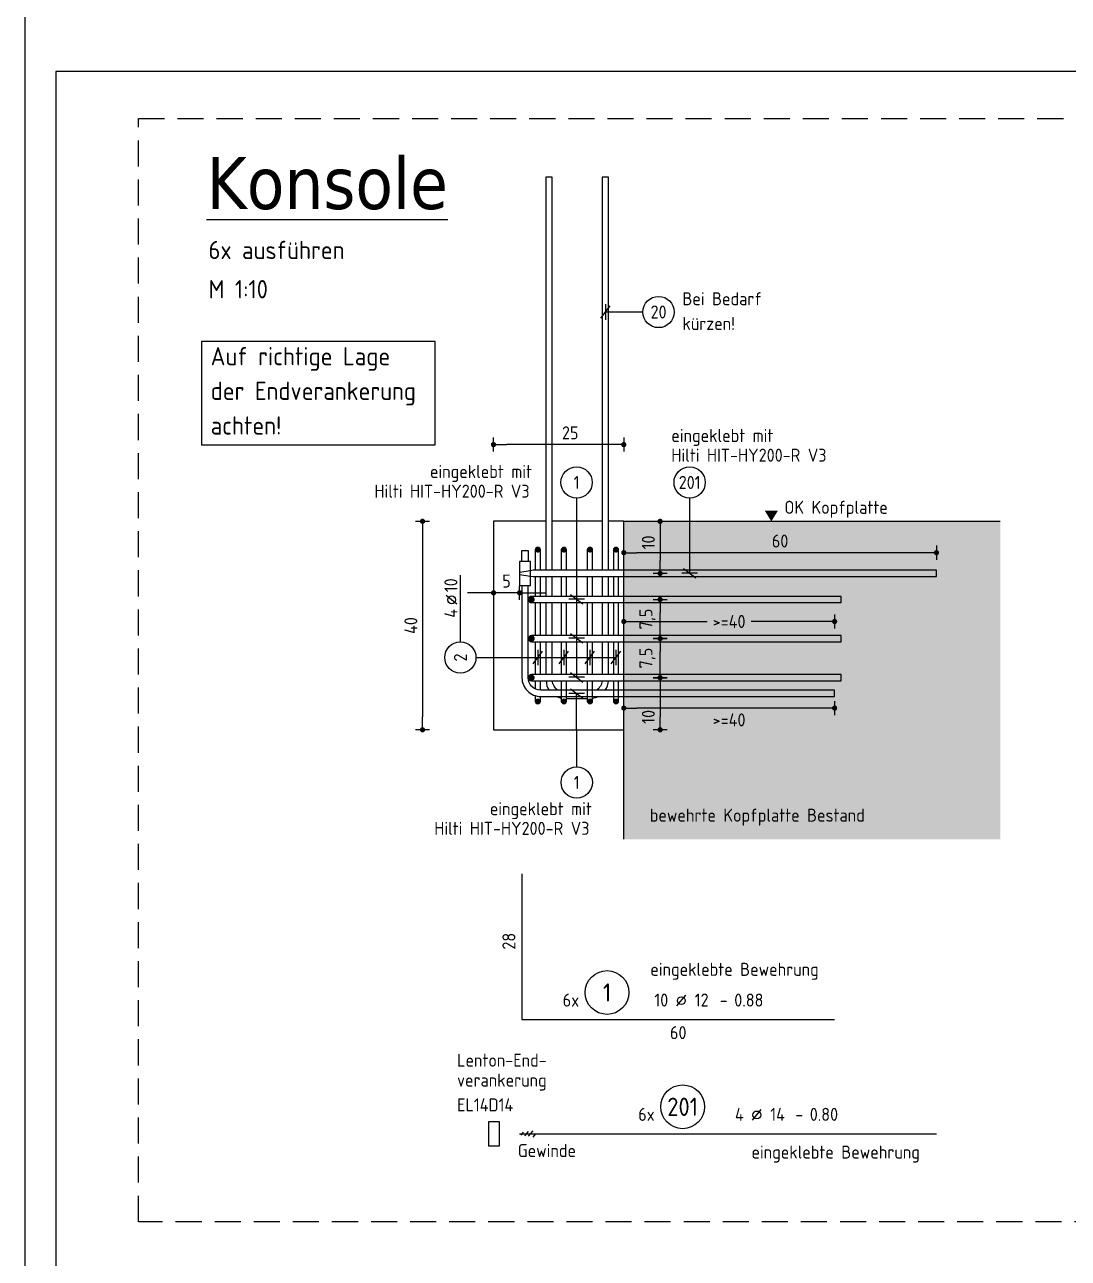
# Model space of a CAD drawing. Extents: x -17 to 300, y 24 to 138.
# Drawn here: x 231.35 to 241.37, y 45.98 to 57.82 of the extents above; entities that cross this region are included whole.
import ezdxf
from ezdxf.enums import TextEntityAlignment as Align

# ---------------------------------------------------------------- set-up
doc = ezdxf.new("R2010")
doc.units = 0
doc.header["$LTSCALE"] = 0.5
doc.header["$MEASUREMENT"] = 0
doc.header["$PDMODE"] = 2
for name, pattern in [('AUSGEZOGEN', [1000.01, 1000, 0.01]), ('HIDDEN', [0.375, 0.25, -0.125]), ('STRICHLINIE', [0.75, 0.5, -0.25])]:
    doc.linetypes.add(name, pattern=pattern)
doc.layers.get('Defpoints').update_dxf_attribs({"linetype": 'CONTINUOUS'})
doc.layers.add('ANSICHTSFENSTER', color=7, linetype='CONTINUOUS', plot=False)
for name, color, linetype in [('BET-SCHN', 6, 'CONTINUOUS'), ('BETON', 7, 'CONTINUOUS'), ('DETAIL', 7, 'CONTINUOUS'), ('koten', 7, 'CONTINUOUS'), ('MASSE', 7, 'CONTINUOUS'), ('OBJEKT', 7, 'CONTINUOUS'), ('RND', 7, 'CONTINUOUS'), ('TEXT', 7, 'CONTINUOUS')]:
    doc.layers.add(name, color=color, linetype=linetype)
doc.styles.add('HELV', font='tahoma.ttf')
doc.styles.add('TXT', font='isocp.shx')
doc.dimstyles.new('DOT_I', dxfattribs={"dimscale": 0.5, "dimtxt": 0.25, "dimasz": 0.25, "dimexe": 0.1, "dimexo": 0.3, "dimgap": 0.1, "dimtad": 1, "dimdec": 3, "dimzin": 3, "dimtxsty": 'TXT', "dimblk": 'DOT', "dimblk1": 'DOT', "dimblk2": 'DOT', "dimsah": 1, "dimcen": 0.1, "dimse1": 1, "dimse2": 1, "dimazin": 0, "dimtfac": 1, "dimtdec": 4, "dimtix": 1, "dimtmove": 2, "dimatfit": 3, "dimldrblk": 'DOT', "dimfxl": 0, "dimtvp": 1, "dimtolj": 1, "dimtzin": 0, "dimarcsym": 0})

# ---------------------------------------------------------------- blocks, each defined once
blk = doc.blocks.new('okrd_o')
at = {"layer": 'koten', "color": 7, "linetype": 'Continuous'}
blk.add_solid([(-0.125, 0.202), (0.125, 0.202), (0, 0)], dxfattribs=at)
at = {"layer": 'koten', "style": 'TXT'}
blk.add_attdef('OKRD', (0.25, 0.1), '', height=0.25, dxfattribs=at)
blk = doc.blocks.new('DOT')
at = {"layer": 'MASSE', "color": 7, "linetype": 'Continuous'}
for p, q in [((0, 0), (-1, 0)), ((0, 0.54), (0, -0.54))]:
    blk.add_line(p, q, dxfattribs=at)
at = {"layer": 'MASSE', "color": 7, "linetype": 'Continuous', "const_width": 0.2}
blk.add_lwpolyline([(-0.1, 0, 1), (0.1, 0, 1)], format="xyb", close=True, dxfattribs=at)
blk = doc.blocks.new('*D359')
at = {"layer": 'Defpoints', "color": 0, "linetype": 'AUSGEZOGEN', "transparency": 16777216}
for p in [(235.852, 53.787), (235.852, 53.787), (237.102, 53.787)]:
    blk.add_point(p, dxfattribs=at)
at = {"layer": 'MASSE', "color": 0, "linetype": 'AUSGEZOGEN', "lineweight": -2, "transparency": 16777216}
blk.add_line((236.977, 53.787), (235.977, 53.787), dxfattribs=at)
at = {"layer": 'MASSE', "color": 0, "linetype": 'AUSGEZOGEN', "lineweight": -2, "transparency": 16777216, "xscale": 0.125, "yscale": 0.125, "zscale": 0.125, "rotation": 180}
blk.add_blockref('DOT', (235.852, 53.787), dxfattribs=at)
at = {"layer": 'MASSE', "color": 0, "linetype": 'AUSGEZOGEN', "lineweight": -2, "transparency": 16777216, "xscale": 0.125, "yscale": 0.125, "zscale": 0.125}
blk.add_blockref('DOT', (237.102, 53.787), dxfattribs=at)
at = {"layer": 'MASSE', "color": 0, "linetype": 'AUSGEZOGEN', "transparency": 16777216, "insert": (236.588, 53.9), "char_height": 0.125, "attachment_point": 5, "style": 'TXT'}
blk.add_mtext('\\A1;25', dxfattribs=at)
blk = doc.blocks.new('*D361')
at = {"layer": 'Defpoints', "color": 0, "linetype": 'AUSGEZOGEN', "transparency": 16777216}
for p in [(235.171, 53.051), (235.171, 51.051), (235.171, 51.051)]:
    blk.add_point(p, dxfattribs=at)
at = {"layer": 'MASSE', "color": 0, "linetype": 'AUSGEZOGEN', "lineweight": -2, "transparency": 16777216}
blk.add_line((235.171, 52.926), (235.171, 51.176), dxfattribs=at)
at = {"layer": 'MASSE', "color": 0, "linetype": 'AUSGEZOGEN', "lineweight": -2, "transparency": 16777216, "xscale": 0.125, "yscale": 0.125, "zscale": 0.125}
for p, rotation in [((235.171, 53.051), 90), ((235.171, 51.051), 270)]:
    blk.add_blockref('DOT', p, dxfattribs=dict(at, rotation=rotation))
at = {"layer": 'MASSE', "color": 0, "linetype": 'AUSGEZOGEN', "transparency": 16777216, "insert": (235.059, 52.051), "char_height": 0.125, "attachment_point": 5, "rotation": 90, "style": 'TXT'}
blk.add_mtext('\\A1;40', dxfattribs=at)
blk = doc.blocks.new('RND_AUSZ')
at = {"layer": 'RND', "color": 7, "linetype": 'Continuous'}
blk.add_line((1.341, 0.262), (1.509, 0.466), dxfattribs=at)
at = {"layer": 'RND', "color": 1, "linetype": 'Continuous'}
blk.add_circle((0, 0.52), 0.42, dxfattribs=at)
at = {"layer": 'RND', "color": 7, "linetype": 'Continuous'}
blk.add_circle((1.425, 0.364), 0.075, dxfattribs=at)
at = {"layer": 'RND', "color": 7, "linetype": 'Continuous', "style": 'TXT'}
blk.add_text('-', height=0.25, dxfattribs=at).set_placement((2.163, 0.25))
for tag, p in [('WIEOFT', (-0.536, 0.25)), ('STK', (1.174, 0.25))]:
    blk.add_attdef(tag, text='', height=0.25, dxfattribs=at).set_placement(p, align=Align.RIGHT)
at = {"layer": 'RND', "color": 1, "linetype": 'Continuous', "style": 'TXT'}
blk.add_attdef('POS', text='', height=0.35, dxfattribs=at).set_placement((0, 0.52), align=Align.MIDDLE)
at = {"layer": 'RND', "color": 7, "linetype": 'Continuous', "style": 'TXT'}
for tag, p in [('DS', (1.683, 0.25)), ('LANG', (2.441, 0.25)), ('TEXT', (3.669, 0.25))]:
    blk.add_attdef(tag, p, '', height=0.25, dxfattribs=at)
blk = doc.blocks.new('*D355')
at = {"layer": 'Defpoints', "color": 0, "linetype": 'AUSGEZOGEN', "transparency": 16777216}
for p in [(235.852, 52.365), (235.852, 52.365), (236.102, 52.365)]:
    blk.add_point(p, dxfattribs=at)
at = {"layer": 'MASSE', "color": 0, "linetype": 'AUSGEZOGEN', "lineweight": -2, "transparency": 16777216}
for p, q in [((235.727, 52.365), (235.602, 52.365)), ((236.102, 52.365), (235.852, 52.365)), ((236.227, 52.365), (236.352, 52.365))]:
    blk.add_line(p, q, dxfattribs=at)
at = {"layer": 'MASSE', "color": 0, "linetype": 'AUSGEZOGEN', "lineweight": -2, "transparency": 16777216, "xscale": 0.125, "yscale": 0.125, "zscale": 0.125}
blk.add_blockref('DOT', (235.852, 52.365), dxfattribs=at)
at = {"layer": 'MASSE', "color": 0, "linetype": 'AUSGEZOGEN', "lineweight": -2, "transparency": 16777216, "xscale": 0.125, "yscale": 0.125, "zscale": 0.125, "rotation": 180}
blk.add_blockref('DOT', (236.102, 52.365), dxfattribs=at)
at = {"layer": 'MASSE', "color": 0, "linetype": 'AUSGEZOGEN', "transparency": 16777216, "insert": (235.977, 52.478), "char_height": 0.125, "attachment_point": 5, "style": 'TXT'}
blk.add_mtext('\\A1;5', dxfattribs=at)
blk = doc.blocks.new('RND_HIN')
at = {"layer": 'RND', "color": 7, "linetype": 'Continuous'}
blk.add_circle((0, 0), 0.3, dxfattribs=at)
at = {"layer": 'RND', "color": 7, "linetype": 'Continuous', "style": 'TXT'}
blk.add_attdef('POSI', text='', height=0.25, dxfattribs=at).set_placement((0, 0), align=Align.MIDDLE)
blk = doc.blocks.new('*D343')
at = {"layer": 'Defpoints', "color": 0, "linetype": 'AUSGEZOGEN', "transparency": 16777216}
for p in [(237.102, 51.259), (237.102, 51.259), (239.125, 51.259)]:
    blk.add_point(p, dxfattribs=at)
at = {"layer": 'MASSE', "color": 0, "linetype": 'AUSGEZOGEN', "lineweight": -2, "transparency": 16777216}
blk.add_line((239, 51.259), (237.227, 51.259), dxfattribs=at)
at = {"layer": 'MASSE', "color": 0, "linetype": 'AUSGEZOGEN', "lineweight": -2, "transparency": 16777216, "xscale": 0.125, "yscale": 0.125, "zscale": 0.125, "rotation": 180}
blk.add_blockref('DOT', (237.102, 51.259), dxfattribs=at)
at = {"layer": 'MASSE', "color": 0, "linetype": 'AUSGEZOGEN', "lineweight": -2, "transparency": 16777216, "xscale": 0.125, "yscale": 0.125, "zscale": 0.125}
blk.add_blockref('DOT', (239.125, 51.259), dxfattribs=at)
at = {"layer": 'MASSE', "color": 0, "linetype": 'AUSGEZOGEN', "transparency": 16777216, "insert": (238.113, 51.146), "char_height": 0.125, "attachment_point": 5, "style": 'TXT'}
blk.add_mtext('\\A1;>=40', dxfattribs=at)
blk = doc.blocks.new('*D344')
at = {"layer": 'Defpoints', "color": 0, "linetype": 'AUSGEZOGEN', "transparency": 16777216}
for p in [(237.102, 52.75), (237.102, 52.75), (240.102, 52.75)]:
    blk.add_point(p, dxfattribs=at)
at = {"layer": 'MASSE', "color": 0, "linetype": 'AUSGEZOGEN', "lineweight": -2, "transparency": 16777216}
blk.add_line((239.977, 52.75), (237.227, 52.75), dxfattribs=at)
at = {"layer": 'MASSE', "color": 0, "linetype": 'AUSGEZOGEN', "lineweight": -2, "transparency": 16777216, "xscale": 0.125, "yscale": 0.125, "zscale": 0.125, "rotation": 180}
blk.add_blockref('DOT', (237.102, 52.75), dxfattribs=at)
at = {"layer": 'MASSE', "color": 0, "linetype": 'AUSGEZOGEN', "lineweight": -2, "transparency": 16777216, "xscale": 0.125, "yscale": 0.125, "zscale": 0.125}
blk.add_blockref('DOT', (240.102, 52.75), dxfattribs=at)
at = {"layer": 'MASSE', "color": 0, "linetype": 'AUSGEZOGEN', "transparency": 16777216, "insert": (238.602, 52.862), "char_height": 0.125, "attachment_point": 5, "style": 'TXT'}
blk.add_mtext('\\A1;60', dxfattribs=at)
blk = doc.blocks.new('lei_gre')
at = {"layer": 'RND', "color": 7, "linetype": 'Continuous'}
for p, q in [((-0.09, -0.12), (0.09, 0.12)), ((0, 0.15), (0, -0.15))]:
    blk.add_line(p, q, dxfattribs=at)
blk = doc.blocks.new('RND_LEI')
at = {"layer": 'RND', "color": 7, "linetype": 'Continuous'}
blk.add_line((1.022, 0.066), (1.19, 0.27), dxfattribs=at)
for centre, radius in [((0, 0), 0.3), ((1.106, 0.168), 0.075)]:
    blk.add_circle(centre, radius, dxfattribs=at)
at = {"layer": 'RND', "color": 7, "linetype": 'Continuous', "style": 'TXT'}
blk.add_attdef('ANZ', text='', height=0.25, dxfattribs=at).set_placement((0.931, 0.057), align=Align.RIGHT)
for tag, p in [('DUM', (1.253, 0.057)), ('ABSTD', (1.674, 0.057)), ('POSTXT', (0.374, -0.327))]:
    blk.add_attdef(tag, p, '', height=0.25, dxfattribs=at)
blk.add_attdef('POSL', text='', height=0.25, dxfattribs=at).set_placement((0, 0), align=Align.MIDDLE)
blk = doc.blocks.new('*D335')
at = {"layer": 'Defpoints', "color": 0, "linetype": 'AUSGEZOGEN', "transparency": 16777216}
for p in [(237.451, 51.551), (237.451, 51.051), (237.451, 51.051)]:
    blk.add_point(p, dxfattribs=at)
at = {"layer": 'MASSE', "color": 0, "linetype": 'AUSGEZOGEN', "lineweight": -2, "transparency": 16777216}
blk.add_line((237.451, 51.426), (237.451, 51.176), dxfattribs=at)
at = {"layer": 'MASSE', "color": 0, "linetype": 'AUSGEZOGEN', "lineweight": -2, "transparency": 16777216, "xscale": 0.125, "yscale": 0.125, "zscale": 0.125}
for p, rotation in [((237.451, 51.551), 90), ((237.451, 51.051), 270)]:
    blk.add_blockref('DOT', p, dxfattribs=dict(at, rotation=rotation))
at = {"layer": 'MASSE', "color": 0, "linetype": 'AUSGEZOGEN', "transparency": 16777216, "insert": (237.338, 51.175), "char_height": 0.125, "attachment_point": 5, "rotation": 90, "style": 'TXT'}
blk.add_mtext('\\A1;10', dxfattribs=at)
blk = doc.blocks.new('*D336')
at = {"layer": 'Defpoints', "color": 0, "linetype": 'AUSGEZOGEN', "transparency": 16777216}
for p in [(237.451, 51.926), (237.451, 51.926), (237.451, 51.551)]:
    blk.add_point(p, dxfattribs=at)
at = {"layer": 'MASSE', "color": 0, "linetype": 'AUSGEZOGEN', "lineweight": -2, "transparency": 16777216}
blk.add_line((237.451, 51.676), (237.451, 51.801), dxfattribs=at)
at = {"layer": 'MASSE', "color": 0, "linetype": 'AUSGEZOGEN', "lineweight": -2, "transparency": 16777216, "xscale": 0.125, "yscale": 0.125, "zscale": 0.125}
for p, rotation in [((237.451, 51.926), 90), ((237.451, 51.551), 270)]:
    blk.add_blockref('DOT', p, dxfattribs=dict(at, rotation=rotation))
at = {"layer": 'MASSE', "color": 0, "linetype": 'AUSGEZOGEN', "transparency": 16777216, "insert": (237.329, 51.739), "char_height": 0.125, "attachment_point": 5, "rotation": 90, "style": 'TXT'}
blk.add_mtext('\\A1;7,5', dxfattribs=at)
blk = doc.blocks.new('*D337')
at = {"layer": 'Defpoints', "color": 0, "linetype": 'AUSGEZOGEN', "transparency": 16777216}
for p in [(237.451, 52.301), (237.451, 52.301), (237.451, 51.926)]:
    blk.add_point(p, dxfattribs=at)
at = {"layer": 'MASSE', "color": 0, "linetype": 'AUSGEZOGEN', "lineweight": -2, "transparency": 16777216}
blk.add_line((237.451, 52.051), (237.451, 52.176), dxfattribs=at)
at = {"layer": 'MASSE', "color": 0, "linetype": 'AUSGEZOGEN', "lineweight": -2, "transparency": 16777216, "xscale": 0.125, "yscale": 0.125, "zscale": 0.125}
for p, rotation in [((237.451, 52.301), 90), ((237.451, 51.926), 270)]:
    blk.add_blockref('DOT', p, dxfattribs=dict(at, rotation=rotation))
at = {"layer": 'MASSE', "color": 0, "linetype": 'AUSGEZOGEN', "transparency": 16777216, "insert": (237.329, 52.114), "char_height": 0.125, "attachment_point": 5, "rotation": 90, "style": 'TXT'}
blk.add_mtext('\\A1;7,5', dxfattribs=at)
blk = doc.blocks.new('*D338')
at = {"layer": 'Defpoints', "color": 0, "linetype": 'AUSGEZOGEN', "transparency": 16777216}
for p in [(237.451, 53.051), (237.451, 52.551), (237.451, 52.551)]:
    blk.add_point(p, dxfattribs=at)
at = {"layer": 'MASSE', "color": 0, "linetype": 'AUSGEZOGEN', "lineweight": -2, "transparency": 16777216}
blk.add_line((237.451, 52.926), (237.451, 52.676), dxfattribs=at)
at = {"layer": 'MASSE', "color": 0, "linetype": 'AUSGEZOGEN', "lineweight": -2, "transparency": 16777216, "xscale": 0.125, "yscale": 0.125, "zscale": 0.125}
for p, rotation in [((237.451, 53.051), 90), ((237.451, 52.551), 270)]:
    blk.add_blockref('DOT', p, dxfattribs=dict(at, rotation=rotation))
at = {"layer": 'MASSE', "color": 0, "linetype": 'AUSGEZOGEN', "transparency": 16777216, "insert": (237.338, 52.849), "char_height": 0.125, "attachment_point": 5, "rotation": 90, "style": 'TXT'}
blk.add_mtext('\\A1;10', dxfattribs=at)
blk = doc.blocks.new('*D369')
at = {"layer": 'Defpoints', "color": 0, "linetype": 'AUSGEZOGEN', "transparency": 16777216}
for p in [(237.102, 52.09), (237.102, 52.09), (239.125, 52.09)]:
    blk.add_point(p, dxfattribs=at)
at = {"layer": 'MASSE', "color": 0, "linetype": 'AUSGEZOGEN', "lineweight": -2, "transparency": 16777216}
for p, q in [((237.227, 52.09), (237.901, 52.09)), ((239, 52.09), (238.326, 52.09))]:
    blk.add_line(p, q, dxfattribs=at)
at = {"layer": 'MASSE', "color": 0, "linetype": 'AUSGEZOGEN', "lineweight": -2, "transparency": 16777216, "xscale": 0.125, "yscale": 0.125, "zscale": 0.125, "rotation": 180}
blk.add_blockref('DOT', (237.102, 52.09), dxfattribs=at)
at = {"layer": 'MASSE', "color": 0, "linetype": 'AUSGEZOGEN', "lineweight": -2, "transparency": 16777216, "xscale": 0.125, "yscale": 0.125, "zscale": 0.125}
blk.add_blockref('DOT', (239.125, 52.09), dxfattribs=at)
at = {"layer": 'MASSE', "color": 0, "linetype": 'AUSGEZOGEN', "transparency": 16777216, "insert": (238.113, 52.09), "char_height": 0.125, "attachment_point": 5, "style": 'TXT'}
blk.add_mtext('\\A1;>=40', dxfattribs=at)

msp = doc.modelspace()

# ---------------------------------------------------------------- hatches: boundary and pattern name
at = {"layer": 'MASSE', "linetype": 'AUSGEZOGEN', "transparency": 33554687}
msp.add_hatch(color=11, dxfattribs=at).paths.add_polyline_path([(240.7147, 50.0009), (240.7147, 53.051), (237.1021, 53.051), (237.1021, 50.0009)])

# ---------------------------------------------------------------- linework, layer by layer
at = {"layer": 'ANSICHTSFENSTER', "color": 2, "linetype": 'AUSGEZOGEN'}
for points in [[(231.353, 28.1019), (300.003, 28.1019), (300.003, 69.6519), (231.353, 69.6519)], [(231.653, 28.2098), (263.8557, 28.2098), (263.8557, 57.3671), (231.653, 57.3671)]]:
    msp.add_lwpolyline(points, close=True, dxfattribs=at)
at = {"layer": 'BET-SCHN', "color": 8}
msp.add_lwpolyline([(237.1021, 50.0009), (237.1021, 53.051), (240.7147, 53.051)], dxfattribs=at)
at = {"layer": 'BETON', "color": 6, "linetype": 'AUSGEZOGEN'}
for points in [[(236.3554, 53.051), (235.8521, 53.051), (235.8521, 51.051), (237.1021, 51.051), (237.1021, 53.051), (236.9554, 53.051)], [(236.8954, 53.051), (236.4154, 53.051)]]:
    msp.add_lwpolyline(points, dxfattribs=at)
at = {"layer": 'DETAIL', "color": 102, "linetype": 'STRICHLINIE'}
msp.add_lwpolyline([(232.4454, 46.3312), (232.4454, 56.9165), (251.0519, 56.9165), (251.0519, 46.3312)], close=True, dxfattribs=at)
at = {"layer": 'OBJEKT', "color": 7, "linetype": 'AUSGEZOGEN'}
for p, q in [((236.117, 47.1614), (236.1412, 47.1898)), ((236.152, 47.1561), (236.1867, 47.1968)), ((236.1869, 47.1508), (236.2321, 47.2039)), ((236.2321, 47.1439), (236.2577, 47.1739))]:
    msp.add_line(p, q, dxfattribs=at)
at = {"layer": 'RND', "color": 7, "linetype": 'AUSGEZOGEN'}
for p, q in [((237.2861, 55.0591), (236.9254, 55.0591)), ((235.5339, 51.8946), (235.5339, 52.5346))]:
    msp.add_line(p, q, dxfattribs=at)
at = {"layer": 'RND', "color": 102, "linetype": 'AUSGEZOGEN'}
for p, q in [((236.6494, 53.274), (236.6494, 51.5544)), ((237.7341, 53.274), (237.7341, 52.5544)), ((235.6839, 51.7446), (237.0273, 51.7446)), ((236.6503, 50.696), (236.6494, 51.3993))]:
    msp.add_line(p, q, dxfattribs=at)
at = {"layer": 'RND', "color": 7, "linetype": 'AUSGEZOGEN'}
for points in [[(236.3023, 52.581), (236.3023, 52.776, 1), (236.2523, 52.776), (236.2523, 52.581)], [(236.5523, 52.581), (236.5523, 52.776, 1), (236.5023, 52.776), (236.5023, 52.581)], [(236.8023, 52.581), (236.8023, 52.776, 1), (236.7523, 52.776), (236.7523, 52.581)], [(237.0523, 52.581), (237.0523, 52.776, 1), (237.0023, 52.776), (237.0023, 52.581)], [(236.5023, 51.521), (236.5023, 51.326, 1), (236.5523, 51.326)], [(236.7523, 51.521), (236.7523, 51.326, 1), (236.8023, 51.326)], [(237.0023, 51.521), (237.0023, 51.326, 1), (237.0523, 51.326)], [(236.2523, 51.3788), (236.2523, 51.326, 1), (236.3023, 51.326)]]:
    msp.add_lwpolyline(points, format="xyb", dxfattribs=at)
for points, const_width in [([(236.2648, 52.776, 1), (236.2898, 52.776, 1)], 0.025), ([(236.5148, 52.776, 1), (236.5398, 52.776, 1)], 0.025), ([(236.7648, 52.776, 1), (236.7898, 52.776, 1)], 0.025), ([(237.0148, 52.776, 1), (237.0398, 52.776, 1)], 0.025), ([(236.2023, 52.301, 1), (236.2323, 52.301, 1)], 0.03), ([(236.2023, 51.926, 1), (236.2323, 51.926, 1)], 0.03), ([(236.2023, 51.551, 1), (236.2323, 51.551, 1)], 0.03), ([(236.2648, 51.326, 1), (236.2898, 51.326, 1)], 0.025), ([(236.5148, 51.326, 1), (236.5398, 51.326, 1)], 0.025), ([(236.7648, 51.326, 1), (236.7898, 51.326, 1)], 0.025), ([(237.0148, 51.326, 1), (237.0398, 51.326, 1)], 0.025)]:
    msp.add_lwpolyline(points, format="xyb", close=True, dxfattribs=dict(at, const_width=const_width))
for points in [[(236.2523, 52.521), (236.2523, 52.331)], [(236.3023, 52.331), (236.3023, 52.521)], [(236.5023, 52.521), (236.5023, 52.331)], [(236.5523, 52.331), (236.5523, 52.521)], [(236.7523, 52.521), (236.7523, 52.331)], [(236.8023, 52.331), (236.8023, 52.521)], [(237.0023, 52.521), (237.0023, 52.331)], [(237.0523, 52.331), (237.0523, 52.521)], [(236.2523, 52.271), (236.2523, 51.956)], [(236.3023, 51.956), (236.3023, 52.271)], [(236.5023, 52.271), (236.5023, 51.956)], [(236.5523, 51.956), (236.5523, 52.271)], [(236.7523, 52.271), (236.7523, 51.956)], [(236.8023, 51.956), (236.8023, 52.271)], [(237.0023, 52.271), (237.0023, 51.956)], [(237.0523, 51.956), (237.0523, 52.271)], [(236.2523, 51.896), (236.2523, 51.581)], [(236.3023, 51.581), (236.3023, 51.896)], [(236.5023, 51.896), (236.5023, 51.581)], [(236.5523, 51.581), (236.5523, 51.896)], [(236.7523, 51.896), (236.7523, 51.581)], [(236.8023, 51.581), (236.8023, 51.896)], [(237.0023, 51.896), (237.0023, 51.581)], [(237.0523, 51.581), (237.0523, 51.896)], [(236.2523, 51.521), (236.2523, 51.4431)], [(236.3023, 51.4311), (236.3023, 51.521)], [(236.5523, 51.326), (236.5523, 51.521)], [(236.8023, 51.326), (236.8023, 51.521)], [(237.0523, 51.326), (237.0523, 51.521)], [(236.3023, 51.326), (236.3023, 51.3711)]]:
    msp.add_lwpolyline(points, dxfattribs=at)
for points in [[(239.1873, 52.271), (239.1873, 52.331), (236.2173, 52.331, 1), (236.2173, 52.271)], [(239.1873, 51.896), (239.1873, 51.956), (236.2173, 51.956, 1), (236.2173, 51.896)], [(239.1873, 51.521), (239.1873, 51.581), (236.2173, 51.581, 1), (236.2173, 51.521)]]:
    msp.add_lwpolyline(points, format="xyb", close=True, dxfattribs=at)
at = {"layer": 'RND', "color": 1, "linetype": 'AUSGEZOGEN'}
for points in [[(236.1246, 49.6704), (236.1246, 48.2704), (239.1246, 48.2704)], [(236.1021, 47.1739), (240.1021, 47.1739)]]:
    msp.add_lwpolyline(points, dxfattribs=at)
msp.add_lwpolyline([(235.8034, 47.0589), (235.9084, 47.0589), (235.9084, 47.2889), (235.8034, 47.2889)], close=True, dxfattribs=at)
at = {"layer": 'TEXT', "color": 7, "linetype": 'AUSGEZOGEN'}
for points in [[(236.4154, 52.581), (236.4154, 56.3521), (236.3554, 56.3521), (236.3554, 52.581, 0.1501411)], [(236.9554, 56.3521), (236.8954, 56.3521), (236.8954, 52.581, -0.4142136)], [(236.1246, 52.436), (236.1246, 51.551, 0.4142136), (236.3046, 51.371), (239.1246, 51.371), (239.1246, 51.431), (236.3046, 51.431, -0.4142136), (236.1846, 51.551), (236.1846, 52.436)], [(236.3554, 52.521), (236.3554, 52.331, 0.1501411)], [(236.8954, 52.521), (236.8954, 52.331, -0.4142136)], [(236.3554, 52.271), (236.3554, 51.956, 0.1501411)], [(236.8954, 52.271), (236.8954, 51.956, -0.4142136)], [(236.3554, 51.896), (236.3554, 51.581, 0.1501411)], [(236.8954, 51.896), (236.8954, 51.581, -0.4142136)], [(236.3558, 51.521, 0.1344627), (236.3865, 51.431)], [(236.4707, 51.431, -0.231237), (236.4159, 51.521)], [(236.8949, 51.521, -0.231237), (236.8401, 51.431)], [(236.9244, 51.431, 0.1344627), (236.9551, 51.521)], [(236.4551, 51.371, 0.0694811), (236.5023, 51.3552)], [(236.8023, 51.3541, 0.078502), (236.8558, 51.371)], [(236.5523, 51.3521), (236.7523, 51.3521, 0.1162436)]]:
    msp.add_lwpolyline(points, format="xyb", dxfattribs=at)
for points in [[(236.9554, 52.581), (236.9554, 56.3521)], [(236.1246, 52.666), (236.1246, 52.771), (236.1846, 52.771), (236.1846, 52.666)], [(236.2071, 52.5249), (236.2321, 52.521), (240.1021, 52.521), (240.1021, 52.581), (236.2321, 52.581), (236.2071, 52.5772)], [(236.4154, 52.331), (236.4154, 52.521)], [(236.9554, 52.331), (236.9554, 52.521)], [(236.4154, 51.956), (236.4154, 52.271)], [(236.9554, 51.956), (236.9554, 52.271)], [(236.4154, 51.581), (236.4154, 51.896)], [(236.9554, 51.581), (236.9554, 51.896)]]:
    msp.add_lwpolyline(points, dxfattribs=at)
for points in [[(233.0486, 53.7837), (235.2913, 53.7837), (235.2913, 54.777), (233.0486, 54.777)], [(236.1021, 52.436), (236.2071, 52.436), (236.2071, 52.666), (236.1021, 52.666)]]:
    msp.add_lwpolyline(points, close=True, dxfattribs=at)
at = {"layer": 'TEXT', "color": 9, "linetype": 'HIDDEN'}
msp.add_lwpolyline([(236.2071, 52.5772), (236.1021, 52.5609), (236.1021, 52.5408), (236.2071, 52.5249)], dxfattribs=at)

# ---------------------------------------------------------------- block references
at = {"layer": 'koten', "color": 7, "linetype": 'AUSGEZOGEN'}
ref = msp.add_blockref('okrd_o', (238.5179, 53.051), dxfattribs=dict(at, xscale=0.5, yscale=0.5, zscale=0.5))
ref.add_attrib('OKRD', 'OK Kopfplatte', (238.6429, 53.1228), dxfattribs={"height": 0.125, "style": 'TXT'})
at = {"layer": 'RND', "color": 7, "linetype": 'AUSGEZOGEN', "xscale": 0.5, "yscale": 0.5, "zscale": 0.5}
for p, values in [((237.4361, 55.0591), {'POSI': '20'}), ((236.6494, 53.424), {'POSI': '1'}), ((237.7341, 53.424), {'POSI': '201'}), ((236.6503, 50.546), {'POSI': '1'})]:
    msp.add_blockref('RND_HIN', p, dxfattribs=at).add_auto_attribs(values)
for p in [(236.9254, 55.0591), (236.2773, 51.7446), (236.5273, 51.7446), (236.7773, 51.7446), (237.0273, 51.7446)]:
    msp.add_blockref('lei_gre', p, dxfattribs=at)
at = {"layer": 'RND', "color": 7, "linetype": 'AUSGEZOGEN', "xscale": 0.5, "yscale": 0.5, "zscale": 0.5, "rotation": 270}
for p in [(237.7341, 52.5544), (236.6494, 52.3044), (236.6494, 51.9294), (236.6494, 51.5544), (236.6494, 51.3993)]:
    msp.add_blockref('lei_gre', p, dxfattribs=at)
at = {"layer": 'RND', "color": 7, "linetype": 'AUSGEZOGEN', "xscale": 0.5, "yscale": 0.5, "zscale": 0.5, "rotation": 90}
msp.add_blockref('RND_LEI', (235.5339, 51.7446), dxfattribs=at).add_auto_attribs({'POSL': '2', 'DUM': '10', 'ANZ': '4'})
at = {"layer": 'RND', "color": 1, "linetype": 'AUSGEZOGEN', "xscale": 0.5, "yscale": 0.5, "zscale": 0.5}
for p, values in [((236.9418, 48.2704), {'POS': '1', 'STK': '10', 'DS': '12', 'LANG': '0.88', 'WIEOFT': '6x'}), ((237.6664, 47.1739), {'POS': '201', 'STK': '4', 'DS': '14', 'LANG': '0.80', 'WIEOFT': '6x'})]:
    msp.add_blockref('RND_AUSZ', p, dxfattribs=at).add_auto_attribs(values)

# ---------------------------------------------------------------- texts
at = {"layer": 'RND', "color": 7, "linetype": 'AUSGEZOGEN', "style": 'TXT'}
for s, p in [('eingeklebt mit', (237.5584, 53.8119)), ('eingeklebt mit', (235.242, 53.4665)), ('eingeklebt mit', (235.8165, 50.2317)), ('eingeklebte Bewehrung ', (237.3569, 48.6902)), ('eingeklebte Bewehrung ', (238.3274, 46.937))]:
    msp.add_text(s, height=0.125, dxfattribs=at).set_placement(p)
msp.add_text('28', height=0.125, rotation=90, dxfattribs=at).set_placement((235.9996, 49.0224), align=Align.MIDDLE)
msp.add_text('60', height=0.125, dxfattribs=at).set_placement((237.6246, 48.1454), align=Align.MIDDLE)
at = {"layer": 'TEXT', "color": 6, "linetype": 'AUSGEZOGEN', "style": 'HELV'}
msp.add_text('%%UKonsole', height=0.5, dxfattribs=at).set_placement((233.098, 56.0474))
at = {"layer": 'TEXT', "color": 1, "linetype": 'AUSGEZOGEN', "style": 'TXT'}
for s, p in [('6x ausführen', (233.1175, 55.5671)), ('M 1:10', (233.1175, 55.1905)), ('Auf richtige Lage', (233.1378, 54.5478)), ('der Endverankerung', (233.1378, 54.2153)), ('achten!', (233.1378, 53.8828))]:
    msp.add_text(s, height=0.175, dxfattribs=at).set_placement(p)
at = {"layer": 'TEXT', "color": 7, "linetype": 'AUSGEZOGEN', "style": 'TXT'}
for s, p in [('Bei Bedarf', (237.6646, 55.124)), ('kürzen!', (237.6646, 54.8865)), ('Hilti HIT-HY200-R V3', (237.5584, 53.623)), ('Hilti HIT-HY200-R V3', (234.709, 53.2776)), ('bewehrte Kopfplatte Bestand', (237.3516, 50.1691)), ('Hilti HIT-HY200-R V3', (235.2835, 50.0428)), ('Lenton-End-', (235.5023, 47.8185)), ('verankerung', (235.5023, 47.6272)), ('EL14D14', (235.5023, 47.3897)), ('Gewinde', (236.0847, 46.9515))]:
    msp.add_text(s, height=0.125, dxfattribs=at).set_placement(p)

# ---------------------------------------------------------------- dimensions: what is measured, and where the dimension line sits
at = {"layer": 'MASSE', "color": 7, "linetype": 'AUSGEZOGEN'}
dim = msp.add_linear_dim(base=(235.8521, 53.7871), p1=(237.1021, 53.7871), p2=(235.8521, 53.7871), dimstyle='DOT_I', override={"dimdec": 0, "dimlfac": 20}, dxfattribs=at)
dim.commit()
dim.dimension.update_dxf_attribs({"geometry": '*D359', "text_midpoint": (236.5882, 53.8996), "dimtype": 160})
for base, p1, p2, override, picture, middle in [((235.1712, 51.051), (235.1712, 53.051), (235.1712, 51.051), {"dimdec": 0, "dimlfac": 20}, '*D361', (235.0587, 52.051)), ((237.4506, 52.301), (237.4506, 51.926), (237.4506, 52.301), {"dimdec": 1, "dimlfac": 20}, '*D337', (237.3287, 52.1135)), ((237.4506, 51.926), (237.4506, 51.551), (237.4506, 51.926), {"dimdec": 1, "dimlfac": 20}, '*D336', (237.3287, 51.7385))]:
    dim = msp.add_linear_dim(base=base, p1=p1, p2=p2, angle=90, dimstyle='DOT_I', override=override, dxfattribs=at)
    dim.commit()
    dim.dimension.update_dxf_attribs({"geometry": picture, "text_midpoint": middle})
for base, p1, p2, picture, middle in [((237.4506, 52.551), (237.4506, 53.051), (237.4506, 52.551), '*D338', (237.3381, 52.8487)), ((237.4506, 51.051), (237.4506, 51.551), (237.4506, 51.051), '*D335', (237.3381, 51.1745))]:
    dim = msp.add_linear_dim(base=base, p1=p1, p2=p2, angle=90, dimstyle='DOT_I', override={"dimdec": 0, "dimlfac": 20}, dxfattribs=at)
    dim.commit()
    dim.dimension.update_dxf_attribs({"geometry": picture, "text_midpoint": middle, "dimtype": 160})
dim = msp.add_linear_dim(base=(237.1021, 52.7497), p1=(240.1021, 52.7497), p2=(237.1021, 52.7497), text='60', dimstyle='DOT_I', override={"dimdec": 1, "dimlfac": 20}, dxfattribs=at)
dim.commit()
dim.dimension.update_dxf_attribs({"geometry": '*D344', "text_midpoint": (238.6021, 52.8622)})
dim = msp.add_linear_dim(base=(235.8521, 52.3653), p1=(236.1021, 52.3653), p2=(235.8521, 52.3653), dimstyle='DOT_I', override={"dimdec": 0, "dimlfac": 20}, dxfattribs=at)
dim.commit()
dim.dimension.update_dxf_attribs({"geometry": '*D355', "text_midpoint": (235.9771, 52.4778)})
for base, p1, p2, picture, middle in [((237.1021, 52.0899), (239.1246, 52.0899), (237.1021, 52.0899), '*D369', (238.1134, 52.0899)), ((237.1021, 51.2593), (239.1246, 51.2593), (237.1021, 51.2593), '*D343', (238.1134, 51.1458))]:
    dim = msp.add_linear_dim(base=base, p1=p1, p2=p2, text='>=40', dimstyle='DOT_I', override={"dimdec": 1, "dimlfac": 20}, dxfattribs=at)
    dim.commit()
    dim.dimension.update_dxf_attribs({"geometry": picture, "text_midpoint": middle, "dimtype": 160})

doc.saveas('drawing.dxf')
